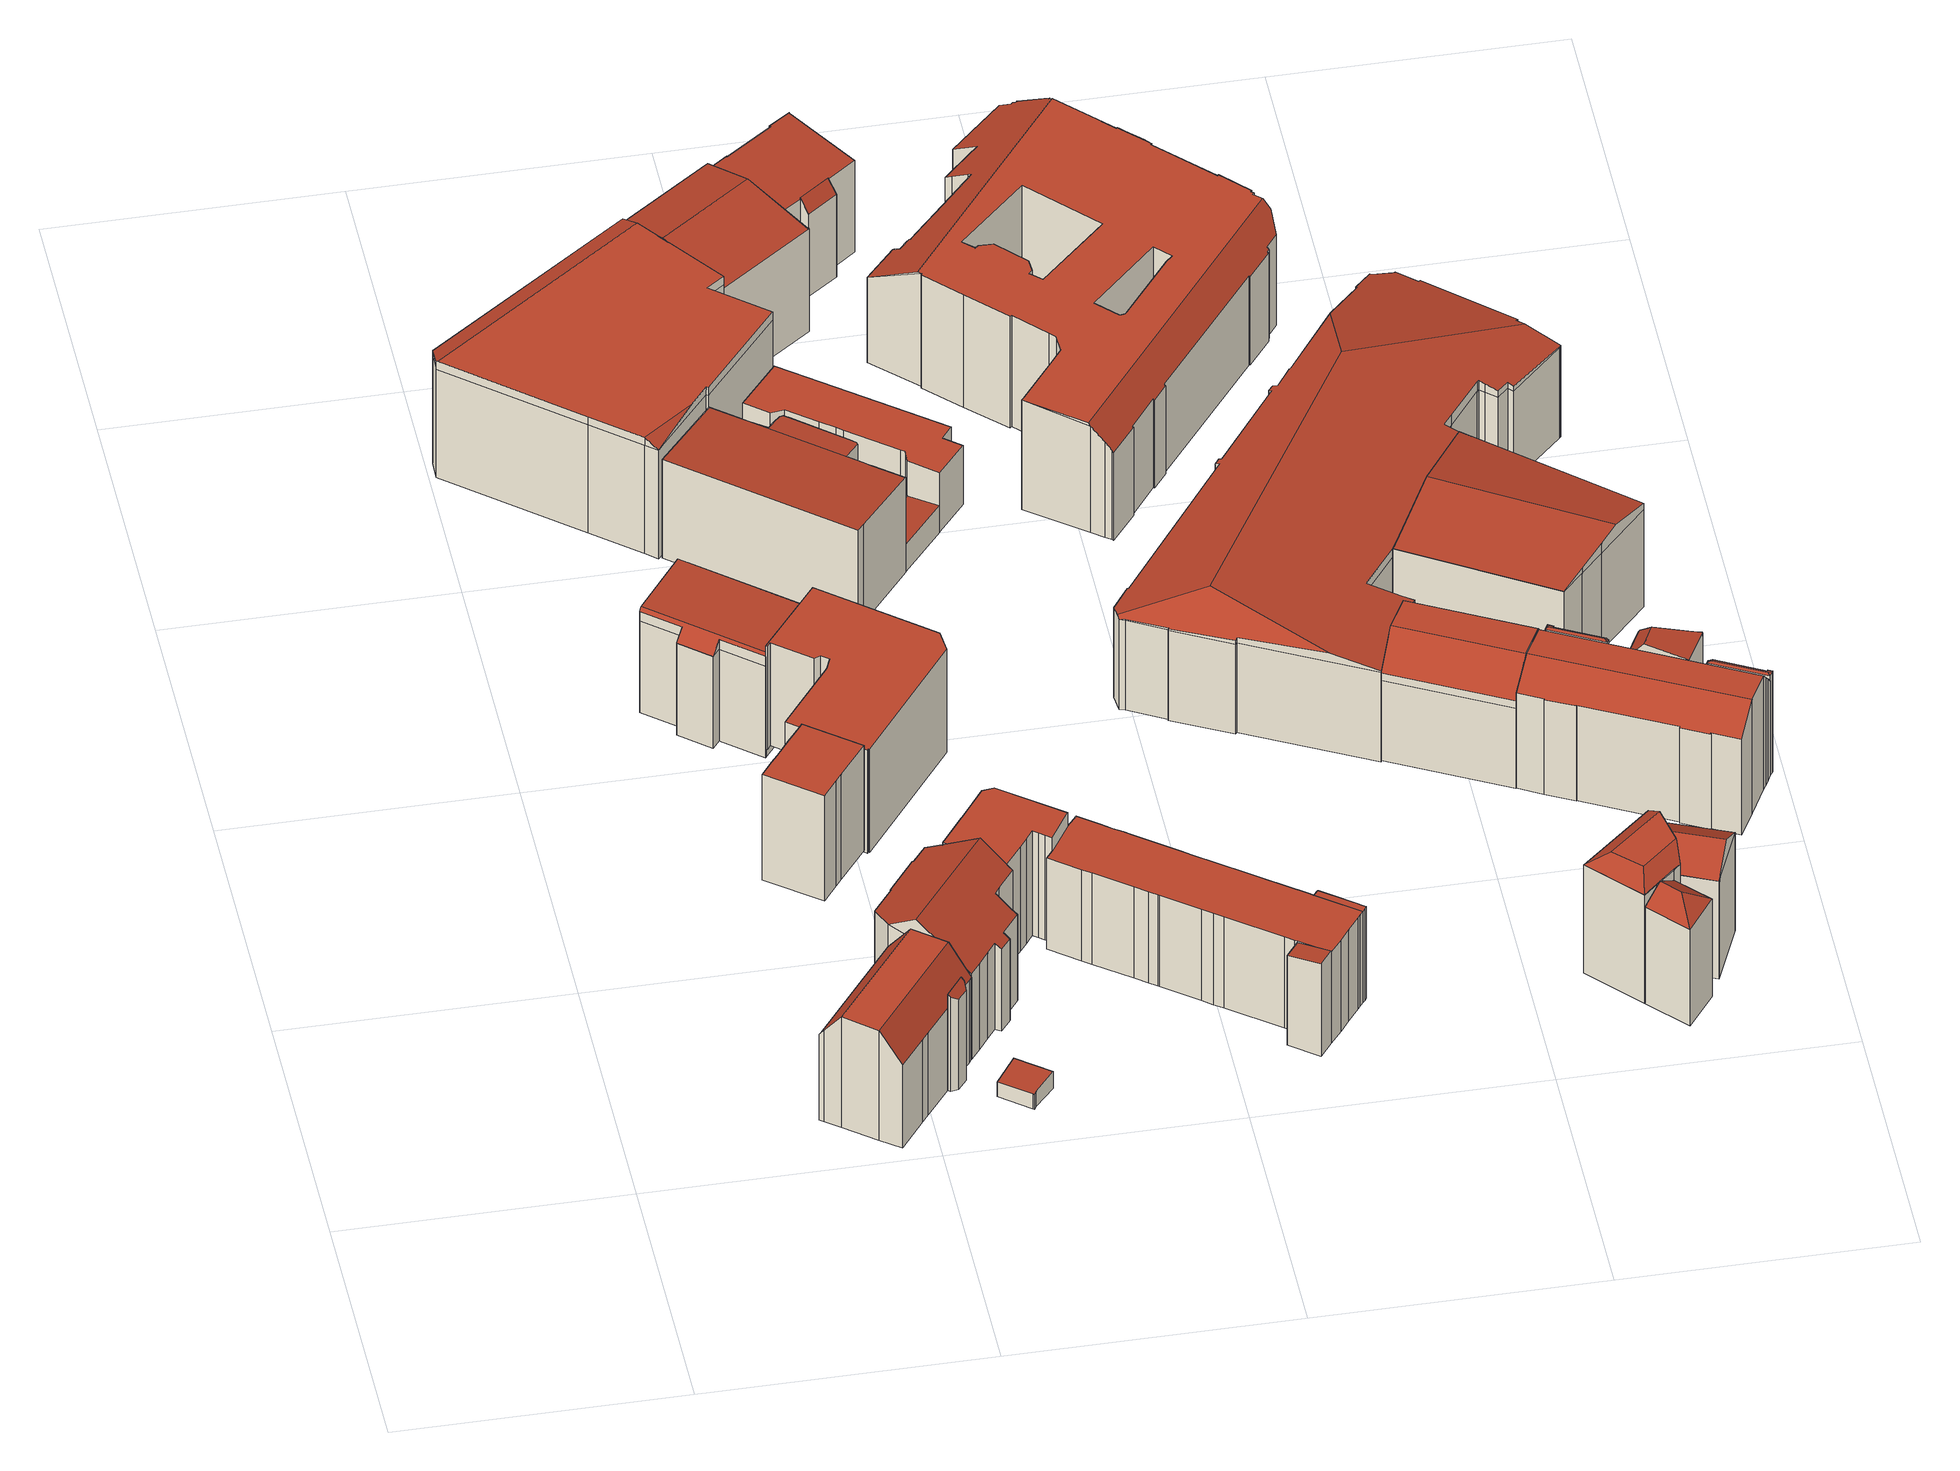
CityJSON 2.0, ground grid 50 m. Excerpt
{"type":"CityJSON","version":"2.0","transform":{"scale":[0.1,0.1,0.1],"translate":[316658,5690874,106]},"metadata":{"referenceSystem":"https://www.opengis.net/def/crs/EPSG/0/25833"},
"CityObjects":{
"building1":{"type":"Building","attributes":{"Gemeindeschluessel":14713000,"Geometrietyp2DReferenz":"3000","function":"31001_9998","roofType":"9999"},"children":["building1-1","building1-2"]},
"building1-1":{"type":"BuildingPart","attributes":{"Dachtyp_tdc":"tdcPolyFlatRoof","Dachneigung":42.14,"QualitaetDacherkennung":42,"Geometrietyp2DReferenz":"3000","roofType":"2100","measuredHeight":20.41},"parents":["building1"],"geometry":[{"type":"MultiSurface","lod":"2","boundaries":[[[0,1,2,3]],[[1,4,5,6,2]],[[7,8,9,10,11]],[[8,12,13,9]],[[12,0,3,13]],[[12,8,7,4,1,0]],[[3,2,6,10,9,13]],[[11,5,4,7]],[[11,10,6,5]]],"semantics":{"surfaces":[{"type":"WallSurface"},{"type":"RoofSurface"},{"type":"GroundSurface"},{"type":"ClosureSurface"}],"values":[0,0,0,0,0,1,2,0,3]}}]},
"building1-2":{"type":"BuildingPart","attributes":{"Dachtyp_tdc":"tdcCutGableRoof","Dachneigung":54.05,"QualitaetDacherkennung":69,"Geometrietyp2DReferenz":"3000","roofType":"9999","measuredHeight":23.35},"parents":["building1"],"geometry":[{"type":"MultiSurface","lod":"2","boundaries":[[[14,15,16,17]],[[15,18,19,16]],[[18,20,21,19]],[[20,22,23,21]],[[22,24,25,23]],[[24,26,27,25]],[[26,28,29,27]],[[28,30,31,29]],[[30,32,33,31]],[[32,34,35,33]],[[34,11,10,35]],[[5,36,37,6]],[[36,38,39,37]],[[38,40,41,39]],[[40,42,43,41]],[[42,44,45,43]],[[44,14,17,45]],[[24,22,20,18,15,14,44]],[[42,40,38,36,5,11,34,32,30,28,26]],[[44,42,26,24]],[[17,16,19,21,23,25,27,29,31,33,35,10,6,37,39,41,43,45]],[[6,10,11,5]]],"semantics":{"surfaces":[{"type":"WallSurface"},{"type":"RoofSurface"},{"type":"GroundSurface"},{"type":"ClosureSurface"}],"values":[0,0,0,0,0,0,0,0,0,0,0,0,0,0,0,0,0,1,1,1,2,3]}}]},
"building2":{"type":"Building","attributes":{"Dachtyp_tdc":"tdcPolyFlatRoof","Gemeindeschluessel":14713000,"Dachneigung":0,"QualitaetDacherkennung":63,"Geometrietyp2DReferenz":"3000","function":"31001_9998","roofType":"1000","measuredHeight":22.32},"geometry":[{"type":"MultiSurface","lod":"2","boundaries":[[[46,47,48,49]],[[47,50,51,48]],[[50,52,53,51]],[[52,54,55,53]],[[54,56,57,55]],[[56,58,59,57]],[[58,60,61,59]],[[60,62,63,61]],[[62,64,65,63]],[[64,46,49,65]],[[64,62,60,58,56,54,52,50,47,46]],[[49,48,51,53,55,57,59,61,63,65]]],"semantics":{"surfaces":[{"type":"WallSurface"},{"type":"RoofSurface"},{"type":"GroundSurface"}],"values":[0,0,0,0,0,0,0,0,0,0,1,2]}}]},
"building3":{"type":"Building","attributes":{"Dachtyp_tdc":"tdcFreeFormRoof","Gemeindeschluessel":14713000,"Dachneigung":37.03,"QualitaetDacherkennung":29,"Geometrietyp2DReferenz":"3000","function":"31001_9998","roofType":"5000","measuredHeight":25.69},"geometry":[{"type":"MultiSurface","lod":"2","boundaries":[[[66,67,68,69]],[[67,70,71,68]],[[70,72,73,71]],[[72,74,75,73]],[[74,76,77,75]],[[76,78,79,77]],[[78,80,81,79]],[[80,82,83,81]],[[82,84,85,83]],[[84,86,87,85]],[[86,88,89,87]],[[88,90,91,89]],[[90,92,93,91]],[[92,94,95,93]],[[94,96,97,95]],[[96,98,99,97]],[[98,100,29,99]],[[100,101,23,29]],[[101,102,103,23]],[[102,104,105,103]],[[104,66,69,105]],[[106,74,72,70,67,66,104,102,101,107]],[[82,80,78,76,106,107,100,98,96,94,92,90,88,86,84]],[[76,74,106]],[[101,100,107]],[[69,68,71,73,75,77,79,81,83,85,87,89,91,93,95,97,99,29,23,103,105]]],"semantics":{"surfaces":[{"type":"WallSurface"},{"type":"RoofSurface"},{"type":"GroundSurface"}],"values":[0,0,0,0,0,0,0,0,0,0,0,0,0,0,0,0,0,0,0,0,0,1,1,0,0,2]}}]},
"building4":{"type":"Building","attributes":{"Dachtyp_tdc":"tdcPolyFlatRoof","Gemeindeschluessel":14713000,"Dachneigung":4.88,"QualitaetDacherkennung":57,"Geometrietyp2DReferenz":"3000","function":"31001_9998","roofType":"2100","measuredHeight":3.6},"geometry":[{"type":"MultiSurface","lod":"2","boundaries":[[[108,109,110,111]],[[109,112,113,110]],[[112,114,115,113]],[[114,116,117,115]],[[116,118,119,117]],[[118,120,121,119]],[[120,108,111,121]],[[120,118,116,114,112,109,108]],[[111,110,113,115,117,119,121]]],"semantics":{"surfaces":[{"type":"WallSurface"},{"type":"RoofSurface"},{"type":"GroundSurface"}],"values":[0,0,0,0,0,0,0,1,2]}}]},
"building5":{"type":"Building","attributes":{"Dachtyp_tdc":"tdcFreeFormRoof","Gemeindeschluessel":14713000,"Dachneigung":2.48,"QualitaetDacherkennung":66,"Geometrietyp2DReferenz":"3000","function":"31001_9998","roofType":"5000","measuredHeight":22.59},"geometry":[{"type":"MultiSurface","lod":"2","boundaries":[[[122,123,124,125]],[[123,126,127,124]],[[126,128,129,127]],[[128,130,131,129]],[[130,132,133,131]],[[132,134,135,133]],[[134,136,137,135]],[[136,138,139,137]],[[138,140,141,139]],[[140,142,143,141]],[[142,144,145,143]],[[144,122,125,145]],[[132,130,146,147,148]],[[149,150,151,152,153,154,155,156,157]],[[147,154,153,148]],[[144,149,157,122]],[[122,157,156,123]],[[123,156,155,126]],[[126,155,154,147,146,128]],[[134,148,153,136]],[[136,153,152,138]],[[138,152,151,140]],[[140,151,150,142]],[[142,150,149,144]],[[132,148,134]],[[128,146,130]],[[125,124,127,129,131,133,135,137,139,141,143,145]]],"semantics":{"surfaces":[{"type":"WallSurface"},{"type":"RoofSurface"},{"type":"GroundSurface"}],"values":[0,0,0,0,0,0,0,0,0,0,0,0,1,1,1,0,0,0,0,0,0,0,0,0,0,0,2]}}]},
"building6":{"type":"Building","attributes":{"Dachtyp_tdc":"tdcFreeFormRoof","Gemeindeschluessel":14713000,"Dachneigung":0.136,"QualitaetDacherkennung":27,"Geometrietyp2DReferenz":"3000","function":"31001_9998","roofType":"5000","measuredHeight":24.67},"geometry":[{"type":"MultiSurface","lod":"2","boundaries":[[[158,159,160,161]],[[159,162,163,160]],[[162,164,165,163]],[[164,166,167,165]],[[166,168,169,167]],[[168,170,171,169]],[[170,172,173,171]],[[172,174,175,173]],[[174,176,177,175]],[[176,178,179,177]],[[178,180,181,179]],[[180,158,161,181]],[[182,183,184,185,186]],[[174,187,188]],[[189,186,185,190,188,187,191,192,193,194]],[[164,189,194,166]],[[166,194,193,168]],[[168,193,192,170]],[[170,192,191,172]],[[172,191,187,174]],[[176,188,190,178]],[[178,190,185,184,180]],[[162,186,189,164]],[[174,188,176]],[[159,182,186,162]],[[180,184,183,158]],[[158,183,182,159]],[[161,160,163,165,167,169,171,173,175,177,179,181]]],"semantics":{"surfaces":[{"type":"WallSurface"},{"type":"RoofSurface"},{"type":"GroundSurface"}],"values":[0,0,0,0,0,0,0,0,0,0,0,0,1,1,1,0,0,0,0,0,0,0,0,0,0,0,0,2]}}]},
"building7":{"type":"Building","attributes":{"Dachtyp_tdc":"tdcPolyFlatRoof","Gemeindeschluessel":14713000,"Dachneigung":0,"QualitaetDacherkennung":52,"Geometrietyp2DReferenz":"3000","function":"31001_9998","roofType":"1000","measuredHeight":21.81},"geometry":[{"type":"MultiSurface","lod":"2","boundaries":[[[195,196,197,198]],[[196,199,200,197]],[[199,201,202,200]],[[201,203,204,202]],[[203,205,206,204]],[[205,207,208,206]],[[207,209,210,208]],[[209,211,212,210]],[[211,213,214,212]],[[213,215,216,214]],[[215,217,218,216]],[[217,219,220,218]],[[219,221,222,220]],[[221,223,224,222]],[[223,225,226,224]],[[225,195,198,226]],[[225,223,221,219,217,215,213,211,209,207,205,203,201,199,196,195]],[[198,197,200,202,204,206,208,210,212,214,216,218,220,222,224,226]]],"semantics":{"surfaces":[{"type":"WallSurface"},{"type":"RoofSurface"},{"type":"GroundSurface"}],"values":[0,0,0,0,0,0,0,0,0,0,0,0,0,0,0,0,1,2]}}]},
"building8":{"type":"Building","attributes":{"Dachtyp_tdc":"tdcPolyFlatRoof","Gemeindeschluessel":14713000,"Dachneigung":0,"QualitaetDacherkennung":48,"Geometrietyp2DReferenz":"3000","function":"31001_9998","roofType":"1000","measuredHeight":22.15},"geometry":[{"type":"MultiSurface","lod":"2","boundaries":[[[227,228,229,230]],[[228,231,232,229]],[[231,233,234,232]],[[233,235,236,234]],[[235,237,238,236]],[[237,239,240,238]],[[239,241,242,240]],[[241,243,244,242]],[[243,245,246,244]],[[245,247,248,246]],[[247,249,250,248]],[[249,251,252,250]],[[251,253,254,252]],[[253,255,256,254]],[[255,257,258,256]],[[257,227,230,258]],[[257,255,253,251,249,247,245,243,241,239,237,235,233,231,228,227]],[[230,229,232,234,236,238,240,242,244,246,248,250,252,254,256,258]]],"semantics":{"surfaces":[{"type":"WallSurface"},{"type":"RoofSurface"},{"type":"GroundSurface"}],"values":[0,0,0,0,0,0,0,0,0,0,0,0,0,0,0,0,1,2]}}]},
"building9":{"type":"Building","attributes":{"Gemeindeschluessel":14713000,"Geometrietyp2DReferenz":"3000","function":"31001_9998","roofType":"9999"},"children":["building9-1","building9-2"]},
"building9-1":{"type":"BuildingPart","attributes":{"Dachtyp_tdc":"tdcPolyFlatRoof","Dachneigung":3.1,"QualitaetDacherkennung":63,"Geometrietyp2DReferenz":"3000","roofType":"2100","measuredHeight":20.91},"parents":["building9"],"geometry":[{"type":"MultiSurface","lod":"2","boundaries":[[[259,260,261,262]],[[260,263,264,261]],[[263,265,266,264]],[[265,267,268,266]],[[267,269,270,268]],[[269,271,272,270]],[[271,273,274,272]],[[273,275,276,274]],[[275,273,271,269,267,265,263,260,259,277]],[[278,262,261,264,266,268,270,272,274,276]],[[262,278,277,259]],[[278,276,275,277]]],"semantics":{"surfaces":[{"type":"WallSurface"},{"type":"RoofSurface"},{"type":"GroundSurface"},{"type":"ClosureSurface"}],"values":[0,0,0,0,0,0,0,0,1,2,3,3]}}]},
"building9-2":{"type":"BuildingPart","attributes":{"Dachtyp_tdc":"tdcPolyFlatRoof","Dachneigung":3.12,"QualitaetDacherkennung":54,"Geometrietyp2DReferenz":"3000","roofType":"2100","measuredHeight":20.06},"parents":["building9"],"geometry":[{"type":"MultiSurface","lod":"2","boundaries":[[[279,280,276,275]],[[279,281,282,280]],[[281,283,284,282]],[[283,285,286,284]],[[285,287,288,286]],[[287,289,290,288]],[[289,291,292,290]],[[291,293,294,292]],[[293,295,296,294]],[[295,297,298,296]],[[297,299,300,298]],[[299,259,262,300]],[[277,259,299,297,295,293,291,289,287,285,283,281,279,275]],[[276,280,282,284,286,288,290,292,294,296,298,300,262,300,278]],[[299,259,277]],[[278,300,299,277]],[[275,276,278,277]]],"semantics":{"surfaces":[{"type":"WallSurface"},{"type":"RoofSurface"},{"type":"GroundSurface"},{"type":"ClosureSurface"}],"values":[0,0,0,0,0,0,0,0,0,0,0,0,1,2,0,3,3]}}]},
"building10":{"type":"Building","attributes":{"Dachtyp_tdc":"tdcFreeFormRoof","Gemeindeschluessel":14713000,"Dachneigung":54.13,"QualitaetDacherkennung":9,"Geometrietyp2DReferenz":"3000","function":"31001_9998","roofType":"5000","measuredHeight":8.89},"geometry":[{"type":"MultiSurface","lod":"2","boundaries":[[[301,302,303,304]],[[302,305,306,303]],[[305,307,308,306]],[[307,309,310,308]],[[309,311,312,310]],[[311,301,304,312]],[[313,314,305,302]],[[309,307,314,313,301,311]],[[302,301,313]],[[307,305,314]],[[304,303,306,308,310,312]]],"semantics":{"surfaces":[{"type":"WallSurface"},{"type":"RoofSurface"},{"type":"GroundSurface"}],"values":[0,0,0,0,0,0,1,1,0,0,2]}}]},
"building11":{"type":"Building","attributes":{"Gemeindeschluessel":14713000,"Geometrietyp2DReferenz":"3000","function":"31001_9998","roofType":"9999"},"children":["building11-1","building11-2","building11-3"]},
"building11-1":{"type":"BuildingPart","attributes":{"Dachtyp_tdc":"tdcPolyFlatRoof","Dachneigung":10.73,"QualitaetDacherkennung":58,"Geometrietyp2DReferenz":"3000","roofType":"2100","measuredHeight":19.59},"parents":["building11"],"geometry":[{"type":"MultiSurface","lod":"2","boundaries":[[[315,316,317,318]],[[319,320,321,322]],[[319,323,324,320]],[[323,325,326,324]],[[325,327,328,326]],[[327,329,330,328]],[[329,331,332,330]],[[331,315,318,332]],[[331,329,327,325,323,319,322,316,315]],[[318,317,321,320,324,326,328,330,332]],[[322,321,317,316]]],"semantics":{"surfaces":[{"type":"WallSurface"},{"type":"RoofSurface"},{"type":"GroundSurface"},{"type":"ClosureSurface"}],"values":[0,0,0,0,0,0,0,0,1,2,3]}}]},
"building11-2":{"type":"BuildingPart","attributes":{"Dachtyp_tdc":"tdcPolyFlatRoof","Dachneigung":5.63,"QualitaetDacherkennung":50,"Geometrietyp2DReferenz":"3000","roofType":"2100","measuredHeight":19.63},"parents":["building11"],"geometry":[{"type":"MultiSurface","lod":"2","boundaries":[[[333,334,335,336]],[[334,337,338,335]],[[339,333,336,340,341]],[[339,342,337,334,333]],[[336,335,338,340]],[[341,342,339]],[[340,338,337,342,341]]],"semantics":{"surfaces":[{"type":"WallSurface"},{"type":"RoofSurface"},{"type":"GroundSurface"},{"type":"ClosureSurface"}],"values":[0,0,0,1,2,0,3]}}]},
"building11-3":{"type":"BuildingPart","attributes":{"Dachtyp_tdc":"tdcPolyFlatRoof","Dachneigung":0,"QualitaetDacherkennung":62,"Geometrietyp2DReferenz":"3000","roofType":"1000","measuredHeight":19.36},"parents":["building11"],"geometry":[{"type":"MultiSurface","lod":"2","boundaries":[[[316,343,344,317]],[[343,345,346,344]],[[345,347,348,346]],[[347,349,350,348]],[[349,341,340,350]],[[351,352,353,338,337]],[[352,354,355,353]],[[354,356,357,355]],[[356,358,359,357]],[[358,360,361,359]],[[360,362,363,361]],[[362,364,365,363]],[[364,366,367,365]],[[366,368,369,367]],[[368,370,371,369]],[[370,372,373,371]],[[372,374,375,373]],[[374,376,256,375]],[[376,377,254,256]],[[377,378,379,254]],[[378,380,381,379]],[[380,382,383,381]],[[382,384,385,383]],[[384,386,387,385]],[[386,388,389,387]],[[388,390,391,389]],[[390,392,393,391]],[[392,394,395,393]],[[394,396,397,395]],[[396,398,399,397]],[[398,400,401,399]],[[400,402,403,401]],[[402,322,321,403]],[[322,402,400,398,396,394,392,390,388,386,384,382,380,378,377,376,374,372,370,368,366,364,362,360,358,356,354,352,351,342,341,349,347,345,343,316]],[[317,344,346,348,350,340,338,353,355,357,359,361,363,365,367,369,371,373,375,256,254,379,381,383,385,387,389,391,393,395,397,399,401,403,321]],[[337,342,351]],[[338,340,341,342,337]],[[317,321,322,316]]],"semantics":{"surfaces":[{"type":"WallSurface"},{"type":"RoofSurface"},{"type":"GroundSurface"},{"type":"ClosureSurface"}],"values":[0,0,0,0,0,0,0,0,0,0,0,0,0,0,0,0,0,0,0,0,0,0,0,0,0,0,0,0,0,0,0,0,0,1,2,0,3,3]}}]},
"building12":{"type":"Building","attributes":{"Dachtyp_tdc":"tdcGableRoof","Gemeindeschluessel":14713000,"Dachneigung":12.35,"QualitaetDacherkennung":14,"Geometrietyp2DReferenz":"3000","function":"31001_9998","roofType":"3100","measuredHeight":24.62},"geometry":[{"type":"MultiSurface","lod":"2","boundaries":[[[404,405,406,407]],[[405,408,409,406]],[[408,410,411,409]],[[410,412,413,411]],[[412,414,415,413]],[[414,416,417,415]],[[416,418,419,417]],[[418,404,407,419]],[[414,412,410,408]],[[408,405,404,418,416,414]],[[407,406,409,411,413,415,417,419]]],"semantics":{"surfaces":[{"type":"WallSurface"},{"type":"RoofSurface"},{"type":"GroundSurface"}],"values":[0,0,0,0,0,0,0,0,1,1,2]}}]},
"building13":{"type":"Building","attributes":{"Dachtyp_tdc":"tdcPolyFlatRoof","Gemeindeschluessel":14713000,"Dachneigung":0,"QualitaetDacherkennung":69,"Geometrietyp2DReferenz":"3000","function":"31001_9998","roofType":"1000","measuredHeight":12.58},"geometry":[{"type":"MultiSurface","lod":"2","boundaries":[[[420,421,422,423]],[[421,424,425,422]],[[424,426,427,425]],[[426,428,429,427]],[[428,430,308,429]],[[430,431,306,308]],[[431,432,433,306]],[[432,434,435,433]],[[434,436,437,435]],[[436,438,439,437]],[[438,440,441,439]],[[440,442,443,441]],[[442,444,445,443]],[[444,446,447,445]],[[446,420,423,447]],[[446,444,442,440,438,436,434,432,431,430,428,426,424,421,420]],[[423,422,425,427,429,308,306,433,435,437,439,441,443,445,447]]],"semantics":{"surfaces":[{"type":"WallSurface"},{"type":"RoofSurface"},{"type":"GroundSurface"}],"values":[0,0,0,0,0,0,0,0,0,0,0,0,0,0,0,1,2]}}]},
"building14":{"type":"Building","attributes":{"Dachtyp_tdc":"tdcPolyFlatRoof","Gemeindeschluessel":14713000,"Dachneigung":3.62,"QualitaetDacherkennung":46,"Geometrietyp2DReferenz":"3000","function":"31001_9998","roofType":"2100","measuredHeight":5.64},"geometry":[{"type":"MultiSurface","lod":"2","boundaries":[[[448,449,450,451]],[[449,452,453,450]],[[452,454,455,453]],[[454,456,457,455]],[[456,458,459,457]],[[458,448,451,459]],[[458,456,454,452,449,448]],[[451,450,453,455,457,459]]],"semantics":{"surfaces":[{"type":"WallSurface"},{"type":"RoofSurface"},{"type":"GroundSurface"}],"values":[0,0,0,0,0,0,1,2]}}]},
"building15":{"type":"Building","attributes":{"Gemeindeschluessel":14713000,"Geometrietyp2DReferenz":"3000","function":"31001_9998","roofType":"9999"},"children":["building15-1","building15-2"]},
"building15-1":{"type":"BuildingPart","attributes":{"Dachtyp_tdc":"tdcPolyFlatRoof","Dachneigung":6.12,"QualitaetDacherkennung":60,"Geometrietyp2DReferenz":"3000","roofType":"2100","measuredHeight":20.96},"parents":["building15"],"geometry":[{"type":"MultiSurface","lod":"2","boundaries":[[[460,461,462,463]],[[461,464,465,462]],[[464,466,467,465]],[[466,468,469,467]],[[468,470,471,469]],[[470,472,473,471]],[[472,474,475,473]],[[474,476,477,475]],[[476,478,479,477]],[[478,480,481,479]],[[480,482,483,481]],[[480,478,476,474,472,470,468,466,464,461,460,482]],[[463,462,465,467,469,471,473,475,477,479,481,483]],[[463,483,482,460]]],"semantics":{"surfaces":[{"type":"WallSurface"},{"type":"RoofSurface"},{"type":"GroundSurface"},{"type":"ClosureSurface"}],"values":[0,0,0,0,0,0,0,0,0,0,0,1,2,3]}}]},
"building15-2":{"type":"BuildingPart","attributes":{"Dachtyp_tdc":"tdcPolyFlatRoof","Dachneigung":49.36,"QualitaetDacherkennung":32,"Geometrietyp2DReferenz":"3000","roofType":"2100","measuredHeight":19.81},"parents":["building15"],"geometry":[{"type":"MultiSurface","lod":"2","boundaries":[[[484,485,463,486]],[[485,460,463]],[[487,488,489,483,482]],[[488,484,486,489]],[[488,487,490,485,484]],[[486,463,483,489]],[[482,460,485,490]],[[482,483,463,460]],[[487,482,490]]],"semantics":{"surfaces":[{"type":"WallSurface"},{"type":"RoofSurface"},{"type":"GroundSurface"},{"type":"ClosureSurface"}],"values":[0,0,0,0,1,2,0,3,0]}}]},
"building16":{"type":"Building","attributes":{"name":"Hochschule für Musik und Theater Felix Mendelssohn Bartholdy Leipzig","Dachtyp_tdc":"tdcFreeFormRoof","Gemeindeschluessel":14713000,"Dachneigung":1.46,"QualitaetDacherkennung":9,"Geometrietyp2DReferenz":"3000","function":"31001_3023","roofType":"5000","measuredHeight":24.06},"geometry":[{"type":"MultiSurface","lod":"2","boundaries":[[[491,492,493,494]],[[492,495,496,493]],[[495,497,498,496]],[[497,499,500,498]],[[499,501,502,500]],[[501,503,504,502]],[[503,505,506,504]],[[505,507,508,506]],[[507,509,510,508]],[[509,511,512,510]],[[513,514,515,516]],[[514,517,518,515]],[[517,519,520,518]],[[519,521,522,520]],[[521,523,524,522]],[[523,525,526,524]],[[525,527,528,526]],[[527,529,530,528]],[[531,532,533,534]],[[532,535,536,533]],[[535,537,538,536]],[[537,539,540,538]],[[539,541,542,540]],[[541,531,534,542]],[[529,543,544,530]],[[543,513,516,544]],[[511,545,546,512]],[[545,547,548,546]],[[547,549,550,548]],[[549,551,552,550]],[[551,553,554,552]],[[553,555,556,554]],[[555,557,558,556]],[[557,559,560,558]],[[559,561,562,560]],[[561,563,564,562]],[[563,565,566,564]],[[565,567,568,566]],[[567,569,570,568]],[[569,571,572,570]],[[571,573,574,572]],[[573,575,576,574]],[[575,577,578,576]],[[577,579,580,578]],[[579,581,582,580]],[[581,583,584,582]],[[583,585,586,584]],[[585,587,588,586]],[[587,589,590,588]],[[589,591,592,590]],[[591,593,594,592]],[[593,595,596,594]],[[595,597,598,596]],[[597,599,600,598]],[[599,601,602,600]],[[601,603,604,602]],[[603,605,606,604]],[[605,607,608,606]],[[607,609,610,608]],[[609,611,612,610]],[[611,613,614,612]],[[613,615,616,614]],[[615,617,618,616]],[[617,619,620,618]],[[619,621,622,620]],[[621,623,624,622]],[[623,625,626,624]],[[625,627,628,626]],[[627,629,630,628]],[[629,631,632,630]],[[631,633,634,632]],[[633,635,636,634]],[[635,637,638,636]],[[637,639,640,638]],[[639,641,642,640]],[[641,643,644,642]],[[643,645,646,644]],[[645,647,648,646]],[[647,649,650,648]],[[649,651,652,650]],[[651,653,654,652]],[[653,655,656,654]],[[655,657,658,656]],[[657,659,660,658]],[[659,491,494,660]],[[589,587,585,583,581,579,577,575,573,571,569,567,565,563,561,559,557,555,553,551,549,547,545,661,662,593,591]],[[647,645,643,641,639,637,635,633,631,629,627,625,623,663,664,657,655,653,651,649]],[[664,663,621,619,617,615,613,611,609,607,605,603,601,599,597,595,662,661,511,509,507,505,503,501,499,497,495,492,491,659],[531,541,539,537,535,532],[513,543,529,527,525,523,521,519,517,514]],[[623,621,663]],[[595,593,662]],[[659,657,664]],[[545,511,661]],[[494,493,496,498,500,502,504,506,508,510,512,546,548,550,552,554,556,558,560,562,564,566,568,570,572,574,576,578,580,582,584,586,588,590,592,594,596,598,600,602,604,606,608,610,612,614,616,618,620,622,624,626,628,630,632,634,636,638,640,642,644,646,648,650,652,654,656,658,660],[534,533,536,538,540,542],[516,515,518,520,522,524,526,528,530,544]]],"semantics":{"surfaces":[{"type":"WallSurface"},{"type":"RoofSurface"},{"type":"GroundSurface"}],"values":[0,0,0,0,0,0,0,0,0,0,0,0,0,0,0,0,0,0,0,0,0,0,0,0,0,0,0,0,0,0,0,0,0,0,0,0,0,0,0,0,0,0,0,0,0,0,0,0,0,0,0,0,0,0,0,0,0,0,0,0,0,0,0,0,0,0,0,0,0,0,0,0,0,0,0,0,0,0,0,0,0,0,0,0,0,1,1,1,0,0,0,0,2]}}]},
"building17":{"type":"Building","attributes":{"Dachtyp_tdc":"tdcFreeFormRoof","Gemeindeschluessel":14713000,"Dachneigung":51.57,"QualitaetDacherkennung":40,"Geometrietyp2DReferenz":"3000","function":"31001_9998","roofType":"5000","measuredHeight":24.43},"geometry":[{"type":"MultiSurface","lod":"2","boundaries":[[[665,666,667,668]],[[666,669,670,667]],[[669,671,672,670]],[[671,673,674,672]],[[673,675,676,674]],[[675,677,678,676]],[[677,679,680,678]],[[679,681,682,680]],[[681,683,684,682]],[[683,685,686,684]],[[685,687,688,686]],[[687,689,690,688]],[[689,665,668,690]],[[691,692,693,694]],[[695,696,697,675,673,698,699,700,701,702,703,704,705]],[[703,691,694,704]],[[681,695,705,683]],[[683,705,704,694,693,685]],[[689,702,701,665]],[[687,692,691,703,702,689]],[[665,701,700,666]],[[666,700,699,669]],[[669,699,698,671]],[[671,698,673]],[[677,697,696,679]],[[675,697,677]],[[679,696,695,681]],[[685,693,692,687]],[[668,667,670,672,674,676,678,680,682,684,686,688,690]]],"semantics":{"surfaces":[{"type":"WallSurface"},{"type":"RoofSurface"},{"type":"GroundSurface"}],"values":[0,0,0,0,0,0,0,0,0,0,0,0,0,1,1,1,0,0,0,0,0,0,0,0,0,0,0,0,2]}}]},
"building18":{"type":"Building","attributes":{"name":"Schauspiel Leipzig","Dachtyp_tdc":"tdcFreeFormRoof","Gemeindeschluessel":14713000,"Dachneigung":10.12,"QualitaetDacherkennung":7,"Geometrietyp2DReferenz":"3000","function":"31001_3032","roofType":"5000","measuredHeight":24.83},"geometry":[{"type":"MultiSurface","lod":"2","boundaries":[[[706,707,708,709]],[[707,710,711,708]],[[710,712,713,711]],[[712,714,715,713]],[[714,716,717,715]],[[716,718,719,717]],[[718,720,721,719]],[[720,722,723,721]],[[722,724,725,723]],[[724,726,727,725]],[[726,728,729,727]],[[728,730,731,729]],[[730,732,733,731]],[[732,734,735,733]],[[734,736,737,735]],[[736,738,739,737]],[[738,740,741,739]],[[740,742,743,741]],[[742,744,745,743]],[[744,746,747,745]],[[746,748,749,747]],[[748,750,751,749]],[[750,752,753,751]],[[752,754,755,753]],[[754,756,757,755]],[[756,758,759,757]],[[758,760,761,759]],[[760,762,763,761]],[[762,764,765,763]],[[764,766,767,765]],[[766,768,769,767]],[[768,770,771,769]],[[770,772,773,771]],[[772,774,775,773]],[[774,776,777,775]],[[776,778,779,777]],[[778,780,781,779]],[[780,782,783,781]],[[782,784,785,783]],[[784,786,787,785]],[[786,788,789,787]],[[788,790,791,789]],[[790,792,793,791]],[[792,794,795,793]],[[794,796,797,795]],[[796,798,799,797]],[[798,800,801,799]],[[800,706,709,801]],[[802,734,803,804,805,806,807,808,809]],[[810,811,812,813,814,815,816,817,818,819,820,821,822]],[[823,824,825,826,827,828,829,830,819,818,809,808,831,832,833,834,835,836,837,838,839,840,841]],[[817,842,843,844,845,846,847,848,849,850,851,852,853,736,802,809,818]],[[738,853,852,740]],[[736,853,738]],[[740,852,851,742]],[[742,851,850,744]],[[744,850,849,746]],[[746,849,848,748]],[[748,848,847,750]],[[750,847,846,752]],[[752,846,845,754]],[[754,845,844,756]],[[756,844,843,758]],[[758,843,842,760]],[[760,842,817,816,762]],[[798,841,840,800]],[[796,823,841,798]],[[800,840,839,706]],[[706,839,838,707]],[[707,838,837,710]],[[710,837,836,712]],[[712,836,835,714]],[[714,835,834,716]],[[716,834,833,718]],[[718,833,832,720]],[[720,832,831,722]],[[722,831,808,807,724]],[[782,830,829,784]],[[780,820,819,830,782]],[[784,829,828,786]],[[786,828,827,788]],[[788,827,826,790]],[[790,826,825,792]],[[792,825,824,794]],[[794,824,823,796]],[[776,822,821,778]],[[774,810,822,776]],[[778,821,820,780]],[[762,816,815,764]],[[764,815,814,766]],[[766,814,813,768]],[[768,813,812,770]],[[770,812,811,772]],[[772,811,810,774]],[[724,807,806,726]],[[726,806,805,728]],[[728,805,804,730]],[[730,804,803,732]],[[732,803,734]],[[734,802,736]],[[709,708,711,713,715,717,719,721,723,725,727,729,731,733,735,737,739,741,743,745,747,749,751,753,755,757,759,761,763,765,767,769,771,773,775,777,779,781,783,785,787,789,791,793,795,797,799,801]]],"semantics":{"surfaces":[{"type":"WallSurface"},{"type":"RoofSurface"},{"type":"GroundSurface"}],"values":[0,0,0,0,0,0,0,0,0,0,0,0,0,0,0,0,0,0,0,0,0,0,0,0,0,0,0,0,0,0,0,0,0,0,0,0,0,0,0,0,0,0,0,0,0,0,0,0,1,1,1,1,0,0,0,0,0,0,0,0,0,0,0,0,0,0,0,0,0,0,0,0,0,0,0,0,0,0,0,0,0,0,0,0,0,0,0,0,0,0,0,0,0,0,0,0,0,0,0,0,2]}}]},
"building19":{"type":"Building","attributes":{"Gemeindeschluessel":14713000,"Geometrietyp2DReferenz":"3000","function":"31001_9998","roofType":"9999"},"children":["building19-1","building19-2","building19-3"]},
"building19-1":{"type":"BuildingPart","attributes":{"Dachtyp_tdc":"tdcCutTentRoof","Dachneigung":1.71,"QualitaetDacherkennung":56,"Geometrietyp2DReferenz":"3000","roofType":"9999","measuredHeight":25.19},"parents":["building19"],"geometry":[{"type":"MultiSurface","lod":"2","boundaries":[[[854,855,856,857,858]],[[855,859,860,861,862,856]],[[863,864,865,866,867,868,869]],[[870,871,872,873,874]],[[855,870,874,875]],[[859,855,875,876]],[[872,877,878,859,876,873]],[[876,875,874,873]],[[863,872,871,864]],[[864,871,870,854,879,880]],[[854,870,855]],[[866,857,856,862,867]],[[858,879,854]],[[880,865,864]],[[858,857,866,865]],[[858,865,880,879]],[[869,881,863]],[[882,860,859]],[[868,867,862,861]],[[868,861,860,882,881,869]],[[863,881,877,872]],[[882,859,878]],[[881,882,878,877]]],"semantics":{"surfaces":[{"type":"WallSurface"},{"type":"RoofSurface"},{"type":"GroundSurface"},{"type":"ClosureSurface"}],"values":[0,0,0,1,1,1,1,1,0,0,0,2,0,0,3,3,0,0,3,3,0,0,3]}}]},
"building19-2":{"type":"BuildingPart","attributes":{"Dachtyp_tdc":"tdcGableRoof","Dachneigung":31.71,"QualitaetDacherkennung":47,"Geometrietyp2DReferenz":"3000","roofType":"3100","measuredHeight":24.61},"parents":["building19"],"geometry":[{"type":"MultiSurface","lod":"2","boundaries":[[[861,883,884,862]],[[883,885,886,884]],[[885,887,888,886]],[[887,868,867,888]],[[887,889,890,891,877,881,869]],[[860,882,878,891,890,892]],[[883,892,890,889,885]],[[861,860,892,883]],[[887,869,868]],[[885,889,887]],[[867,862,884,886,888]],[[862,867,868,861]],[[877,891,878]],[[868,869,881,882,860,861]],[[881,877,878,882]]],"semantics":{"surfaces":[{"type":"WallSurface"},{"type":"RoofSurface"},{"type":"GroundSurface"},{"type":"ClosureSurface"}],"values":[0,0,0,0,1,1,0,0,0,0,2,3,0,3,3]}}]},
"building19-3":{"type":"BuildingPart","attributes":{"Dachtyp_tdc":"tdcHipAndGableRoof","Dachneigung":34.48,"QualitaetDacherkennung":49,"Geometrietyp2DReferenz":"3000","roofType":"5000","measuredHeight":23.2},"parents":["building19"],"geometry":[{"type":"MultiSurface","lod":"2","boundaries":[[[865,893,894,866]],[[893,895,896,894]],[[895,858,857,896]],[[895,893,897]],[[893,865,880,898,897]],[[858,895,897,898,879]],[[866,894,896,857]],[[866,857,858,865]],[[898,880,879]],[[879,880,865,858]]],"semantics":{"surfaces":[{"type":"WallSurface"},{"type":"RoofSurface"},{"type":"GroundSurface"},{"type":"ClosureSurface"}],"values":[0,0,0,1,1,1,2,3,0,3]}}]},
"building20":{"type":"Building","attributes":{"Gemeindeschluessel":14713000,"Geometrietyp2DReferenz":"3000","function":"31001_9998","roofType":"9999"},"children":["building20-1","building20-2","building20-3","building20-4"]},
"building20-1":{"type":"BuildingPart","attributes":{"Dachtyp_tdc":"tdcFreeFormRoof","Dachneigung":10.68,"QualitaetDacherkennung":31,"Geometrietyp2DReferenz":"3000","roofType":"5000","measuredHeight":22.37},"parents":["building20"],"geometry":[{"type":"MultiSurface","lod":"2","boundaries":[[[899,900,901,902]],[[900,903,904,901]],[[903,905,906,904]],[[907,908,903,900,909]],[[907,909,899,910,911,912]],[[913,905,908,907,912]],[[900,899,909]],[[905,903,908]],[[914,902,901,904,906,915,916]],[[899,902,914,910]],[[915,906,905,913,917,918]],[[917,916,915,918]],[[919,917,913]],[[910,914,916,917,919]],[[912,911,919,913]],[[911,910,919]]],"semantics":{"surfaces":[{"type":"WallSurface"},{"type":"RoofSurface"},{"type":"GroundSurface"},{"type":"ClosureSurface"}],"values":[0,0,0,1,1,1,0,0,2,0,0,3,0,3,0,3]}}]},
"building20-2":{"type":"BuildingPart","attributes":{"Dachtyp_tdc":"tdcFreeFormRoof","Dachneigung":17.68,"QualitaetDacherkennung":18,"Geometrietyp2DReferenz":"3000","roofType":"5000","measuredHeight":21.29},"parents":["building20"],"geometry":[{"type":"MultiSurface","lod":"2","boundaries":[[[920,921,922,923]],[[921,924,925,922]],[[924,926,927,925]],[[926,928,929,927]],[[928,930,931,932,929]],[[933,934,935,936,937]],[[934,920,923,935]],[[930,928,938]],[[928,926,939,938]],[[926,924,921,920,934,940,939]],[[934,933,940]],[[933,930,938,939,940]],[[923,922,925,927,929,932,936,935]],[[937,931,930,933]],[[937,936,932,931]]],"semantics":{"surfaces":[{"type":"WallSurface"},{"type":"RoofSurface"},{"type":"GroundSurface"},{"type":"ClosureSurface"}],"values":[0,0,0,0,0,0,0,1,1,1,1,1,2,0,3]}}]},
"building20-3":{"type":"BuildingPart","attributes":{"Dachtyp_tdc":"tdcFreeFormRoof","Dachneigung":17.21,"QualitaetDacherkennung":15,"Geometrietyp2DReferenz":"3000","roofType":"5000","measuredHeight":21.31},"parents":["building20"],"geometry":[{"type":"MultiSurface","lod":"2","boundaries":[[[941,942,943,944]],[[942,945,946,943]],[[945,947,948,946]],[[947,949,950,948]],[[949,951,952,953,950]],[[954,955,956,957,958]],[[955,941,944,956]],[[951,949,959]],[[949,947,945,942,941,960,959]],[[941,955,961,960]],[[955,954,961]],[[954,951,959,960,961]],[[944,943,946,948,950,953,957,956]],[[958,952,951,954]],[[958,957,953,952]]],"semantics":{"surfaces":[{"type":"WallSurface"},{"type":"RoofSurface"},{"type":"GroundSurface"},{"type":"ClosureSurface"}],"values":[0,0,0,0,0,0,0,1,1,1,1,1,2,0,3]}}]},
"building20-4":{"type":"BuildingPart","attributes":{"Dachtyp_tdc":"tdcCutGableRoof","Dachneigung":34.99,"QualitaetDacherkennung":49,"Geometrietyp2DReferenz":"3000","roofType":"9999","measuredHeight":24.1},"parents":["building20"],"geometry":[{"type":"MultiSurface","lod":"2","boundaries":[[[931,962,914,932]],[[962,910,914]],[[917,918,915,916]],[[918,958,957,915]],[[952,963,964,953]],[[963,965,966,964]],[[965,967,968,966]],[[967,969,970,968]],[[969,971,972,970]],[[971,973,974,972]],[[973,975,976,974]],[[975,977,978,976]],[[977,979,980,978]],[[979,981,982,980]],[[981,983,984,982]],[[983,985,986,984]],[[985,987,988,986]],[[987,989,990,988]],[[989,991,992,990]],[[991,993,994,992]],[[993,937,936,994]],[[967,965,963,952,958,918,917,919,911,962,931,937,993]],[[991,989,987,985,983,981,979,977,975,973,971,969]],[[993,991,969,967]],[[936,932,914,916,915,957,953,964,966,968,970,972,974,976,978,980,982,984,986,988,990,992,994]],[[932,936,937,931]],[[911,910,962]],[[916,914,910,919,917]],[[919,910,911]],[[953,957,958,952]]],"semantics":{"surfaces":[{"type":"WallSurface"},{"type":"RoofSurface"},{"type":"GroundSurface"},{"type":"ClosureSurface"}],"values":[0,0,0,0,0,0,0,0,0,0,0,0,0,0,0,0,0,0,0,0,0,1,1,1,2,3,0,3,3,3]}}]},
"building21":{"type":"Building","attributes":{"name":"Schauspiel Leipzig","Dachtyp_tdc":"tdcFreeFormRoof","Gemeindeschluessel":14713000,"Dachneigung":10.41,"QualitaetDacherkennung":17,"Geometrietyp2DReferenz":"3000","function":"31001_3032","roofType":"5000","measuredHeight":23.55},"geometry":[{"type":"MultiSurface","lod":"2","boundaries":[[[837,995,996,997]],[[995,998,999,996]],[[998,1000,1001,999]],[[1000,1002,1003,1001]],[[1002,1004,1005,1003]],[[1004,1006,1007,1005]],[[1006,837,997,1007]],[[1008,1009,1010,1011,1012,1013,1014]],[[998,1011,1010,1015]],[[998,1015,1000]],[[1000,1015,1010,1009,1002]],[[1006,1014,1013,837]],[[1004,1008,1014,1006]],[[837,1013,1012,995]],[[995,1012,1011,998]],[[1002,1009,1008,1004]],[[997,996,999,1001,1003,1005,1007]]],"semantics":{"surfaces":[{"type":"WallSurface"},{"type":"RoofSurface"},{"type":"GroundSurface"}],"values":[0,0,0,0,0,0,0,1,1,0,0,0,0,0,0,0,2]}}]},
"building22":{"type":"Building","attributes":{"Dachtyp_tdc":"tdcPolyFlatRoof","Gemeindeschluessel":14713000,"Dachneigung":0,"QualitaetDacherkennung":65,"Geometrietyp2DReferenz":"3000","function":"31001_9998","roofType":"1000","measuredHeight":5.23},"geometry":[{"type":"MultiSurface","lod":"2","boundaries":[[[1016,1017,922,925]],[[1017,1018,923,922]],[[1018,1019,1020,923]],[[1019,1021,1022,1020]],[[1021,1023,1024,1022]],[[1023,1025,929,1024]],[[1025,1026,927,929]],[[1026,1016,925,927]],[[1026,1025,1023,1021,1019,1018,1017,1016]],[[925,922,923,1020,1022,1024,929,927]]],"semantics":{"surfaces":[{"type":"WallSurface"},{"type":"RoofSurface"},{"type":"GroundSurface"}],"values":[0,0,0,0,0,0,0,0,1,2]}}]},
"building23":{"type":"Building","attributes":{"Dachtyp_tdc":"tdcPolyFlatRoof","Gemeindeschluessel":14713000,"Dachneigung":0,"QualitaetDacherkennung":47,"Geometrietyp2DReferenz":"3000","function":"31001_9998","roofType":"1000","measuredHeight":4.35},"geometry":[{"type":"MultiSurface","lod":"2","boundaries":[[[1027,1028,1029,1030]],[[1028,1031,1032,1029]],[[1031,1033,1034,1032]],[[1033,1035,1036,1034]],[[1035,1037,1038,1036]],[[1037,1039,1040,1038]],[[1039,1041,1042,1040]],[[1041,1027,1030,1042]],[[1041,1039,1037,1035,1033,1031,1028,1027]],[[1030,1029,1032,1034,1036,1038,1040,1042]]],"semantics":{"surfaces":[{"type":"WallSurface"},{"type":"RoofSurface"},{"type":"GroundSurface"}],"values":[0,0,0,0,0,0,0,0,1,2]}}]}
},
"vertices":[
[550,127,223],[536,125,231],[536,125,32],[550,127,32],[532,128,236],[532,128,206],[532,128,32],[561,166,236],[565,162,231],[565,162,32],[561,166,32],[561,166,206],[566,147,222],[566,147,32],
[323,91,224],[316,96,213],[316,96,32],[323,91,32],[318,98,213],[318,98,32],[319,99,213],[319,99,32],[465,288,212],[465,288,32],[497,263,266],[497,263,32],[551,222,264],[551,222,32],[584,196,206],[584,196,32],[582,194,206],[582,194,32],[579,189,206],[579,189,32],[560,166,206],[560,166,32],[490,75,206],[490,75,32],[478,60,206],[478,60,32],[435,4,206],[435,4,32],[401,29,264],[401,29,32],[348,71,266],[348,71,32],
[425,622,254],[336,692,254],[336,692,31],[425,622,31],[356,718,254],[356,718,31],[369,734,254],[369,734,31],[392,764,254],[392,764,31],[416,794,254],[416,794,31],[422,802,254],[422,802,31],[510,732,254],[510,732,31],[461,669,254],[461,669,31],[450,655,254],[450,655,31],
[491,406,228],[539,469,227],[539,469,32],[491,406,32],[541,467,229],[541,467,32],[564,496,229],[564,496,32],[590,475,249],[590,475,32],[681,404,252],[681,404,32],[689,398,244],[689,398,32],[660,360,244],[660,360,32],[652,348,244],[652,348,32],[672,332,224],[672,332,32],[683,324,214],[683,324,32],[653,285,214],[653,285,32],[662,278,205],[662,278,32],[644,255,205],[644,255,32],[634,261,214],[634,261,32],[619,241,214],[619,241,32],[601,218,213],[601,218,32],[584,196,213],[465,288,259],[457,359,229],[457,359,32],[492,404,229],[492,404,32],[643,434,289],[505,257,289],
[607,99,63],[639,141,67],[639,141,32],[607,99,32],[643,146,68],[643,146,32],[699,102,68],[699,102,32],[664,64,63],[664,64,32],[660,57,63],[660,57,32],[658,59,63],[658,59,32],
[285,1107,202],[225,1157,202],[225,1157,8],[285,1107,8],[227,1161,202],[227,1161,8],[326,1283,202],[326,1283,8],[327,1284,202],[327,1284,8],[503,1137,202],[503,1137,8],[483,1111,202],[483,1111,8],[405,1014,202],[405,1014,8],[402,1010,202],[402,1010,8],[337,1065,202],[337,1065,8],[324,1049,202],[324,1049,8],[273,1092,202],[273,1092,8],[326,1283,203],[306,1259,234],[483,1111,234],[273,1092,203],[324,1049,203],[337,1065,223],[402,1010,223],[405,1014,228],[228,1162,228],[227,1161,226],[225,1157,222],[285,1107,223],
[10,1804,251],[369,2065,251],[369,2065,22],[10,1804,22],[388,2040,251],[388,2040,22],[500,1886,251],[500,1886,22],[469,1863,251],[469,1863,22],[561,1786,251],[561,1786,22],[426,1624,251],[426,1624,22],[422,1626,251],[422,1626,22],[322,1506,251],[322,1506,22],[302,1523,251],[302,1523,22],[223,1589,251],[223,1589,22],[9,1768,251],[9,1768,22],[369,2065,260],[10,1804,260],[9,1768,268],[11,1766,269],[388,2040,269],[391,1588,268],[302,1523,268],[500,1886,269],[223,1589,268],[422,1626,268],[426,1624,268],[561,1786,268],[469,1863,269],
[517,731,246],[515,728,246],[515,728,28],[517,731,28],[510,732,246],[510,732,28],[422,802,246],[422,802,28],[398,821,246],[398,821,28],[488,937,246],[488,937,28],[497,959,246],[497,959,28],[484,969,246],[484,969,28],[473,965,246],[473,965,28],[411,1016,246],[411,1016,28],[405,1008,246],[405,1008,28],[402,1010,246],[402,1010,28],[503,1137,246],[503,1137,28],[682,989,246],[682,989,28],[686,947,246],[686,947,28],[519,729,246],[519,729,28],
[744,469,254],[736,475,254],[736,475,33],[744,469,33],[723,458,254],[723,458,33],[710,441,254],[710,441,33],[681,404,254],[681,404,33],[590,475,254],[590,475,33],[591,477,254],[591,477,33],[593,479,254],[593,479,33],[630,528,254],[630,528,33],[631,529,254],[631,529,33],[645,548,254],[645,548,33],[675,588,254],[675,588,33],[696,591,254],[696,591,33],[800,509,254],[800,509,33],[764,453,254],[764,453,33],[754,461,254],[754,461,33],
[651,1439,226],[658,1433,226],[658,1433,25],[651,1439,25],[704,1396,226],[704,1396,25],[615,1288,233],[615,1288,25],[603,1274,234],[603,1274,25],[327,1503,234],[327,1503,25],[427,1624,226],[427,1624,25],[466,1592,226],[466,1592,25],[481,1580,226],[481,1580,25],[480,1580,226],[480,1580,25],
[511,1557,226],[511,1557,25],[522,1570,225],[522,1570,25],[534,1583,224],[534,1583,25],[540,1584,224],[540,1584,25],[549,1577,224],[549,1577,25],[610,1526,224],[610,1526,25],[633,1507,224],[633,1507,25],[643,1498,224],[643,1498,25],[644,1492,224],[644,1492,25],[621,1464,226],[621,1464,25],[642,1447,226],[642,1447,25],
[466,1592,80],[427,1624,111],[427,1624,27],[466,1592,27],[497,1708,111],[497,1708,27],[536,1676,80],[536,1676,27],[533,1673,80],[533,1673,27],[520,1657,80],[520,1657,27],[446,1609,116],[516,1693,116],
[1229,218,227],[1226,215,226],[1226,215,33],[1229,218,33],[1164,277,228],[1164,277,33],[1156,269,33],[1156,269,226],[1165,276,228],[1165,276,33],[1182,263,228],[1182,263,33],[1220,234,228],[1220,234,33],[1228,227,228],[1228,227,33],[1233,224,228],[1233,224,33],
[1135,97,229],[1087,135,223],[1087,135,33],[1135,97,33],[1109,163,223],[1109,163,33],[1157,126,229],[1157,126,33],[1157,126,226],[1135,143,226],
[1220,207,226],[1220,207,33],[1215,201,226],[1215,201,33],[1195,175,226],[1195,175,33],[1178,152,226],[1178,152,33],[1109,163,226],[1105,166,226],[1105,166,33],[1091,177,226],[1091,177,33],[1005,243,226],[1005,243,33],[990,254,226],[990,254,33],[973,268,226],[973,268,33],[913,314,226],[913,314,33],[911,316,226],[911,316,33],[897,326,226],[897,326,33],[877,342,226],[877,342,33],[817,388,226],[817,388,33],[802,399,226],[802,399,33],[752,438,226],[752,438,33],[764,453,226],[800,509,226],[818,530,226],[818,530,33],[852,504,226],[852,504,33],[860,497,226],[860,497,33],[869,490,226],[869,490,33],[885,479,226],[885,479,33],[897,469,226],[897,469,33],[950,428,226],[950,428,33],[967,415,226],[967,415,33],[983,402,226],[983,402,33],[1059,344,226],[1059,344,33],[1076,331,226],[1076,331,33],[1087,322,226],[1087,322,33],[1146,277,226],[1146,277,33],
[662,2004,243],[500,1886,243],[500,1886,26],[662,2004,26],[421,1993,272],[421,1993,26],[369,2065,252],[369,2065,26],[530,2182,252],[530,2182,26],[582,2110,272],[582,2110,26],[660,2004,244],[660,2004,26],[661,2005,244],[661,2005,26],
[724,1548,152],[644,1612,152],[644,1612,27],[724,1548,27],[633,1621,152],[633,1621,27],[609,1640,152],[609,1640,27],[560,1679,152],[560,1679,27],[536,1676,152],[497,1708,152],[564,1788,152],[564,1788,27],[587,1770,152],[587,1770,27],[815,1588,152],[815,1588,27],[796,1564,152],[796,1564,27],[825,1540,152],[825,1540,27],[776,1481,152],[776,1481,27],[730,1519,152],[730,1519,27],[731,1543,152],[731,1543,27],
[658,1433,79],[662,1437,79],[662,1437,26],[658,1433,26],[675,1453,79],[675,1453,26],[730,1519,79],[730,1519,26],[776,1481,83],[776,1481,26],[704,1396,83],[704,1396,26],
[666,2104,220],[617,2069,220],[617,2069,26],[666,2104,26],[531,2185,235],[531,2185,26],[531,2187,235],[531,2187,26],[567,2213,235],[567,2213,26],[568,2212,235],[568,2212,26],[650,2271,235],[650,2271,26],[648,2273,235],[648,2273,26],[685,2299,235],[685,2299,26],[686,2297,235],[686,2297,26],[770,2181,220],[770,2181,26],[719,2143,220],[719,2143,26],
[677,2088,200],[666,2104,223],[677,2088,26],[719,2143,223],[730,2127,200],[730,2127,26],[719,2143,224],
[918,1513,260],[952,1557,260],[952,1557,27],[918,1513,27],[976,1588,260],[976,1588,27],[999,1618,260],[999,1618,27],[998,1651,260],[998,1651,27],[988,1660,261],[988,1660,27],[937,1713,263],[937,1713,27],[934,1710,263],[934,1710,27],[870,1774,265],[870,1774,27],[812,1833,267],[812,1833,27],[814,1836,267],[814,1836,27],[891,1901,266],[910,1883,266],[910,1883,27],[891,1901,27],[916,1888,266],[916,1888,27],[941,1888,265],[941,1888,27],[989,1839,263],[989,1839,27],[990,1815,263],[990,1815,27],[984,1808,263],[984,1808,27],[1003,1791,262],[1003,1791,27],[1122,1907,262],[1122,1907,27],[1192,1839,259],[1073,1721,260],[1073,1721,27],[1192,1839,27],[1108,1686,259],[1108,1686,27],[1118,1688,259],[1118,1688,27],[1206,1801,259],[1206,1801,27],[1218,1813,258],[1218,1813,27],[1012,2019,266],[1012,2019,27],[739,1911,207],[739,1911,27],[791,1964,213],[791,1964,27],[793,1962,215],[793,1962,27],[801,1954,222],[801,1954,27],[814,1967,223],[814,1967,27],[819,1972,223],[819,1972,27],[821,1970,225],[821,1970,27],[849,1998,228],[849,1998,27],[855,2004,229],[855,2004,27],[869,2017,231],[869,2017,27],[943,2091,239],[943,2091,27],[939,2095,236],[939,2095,27],[917,2117,217],[917,2117,27],[907,2127,208],[907,2127,27],[957,2170,216],[957,2170,27],[965,2176,217],[965,2176,27],[970,2181,218],[970,2181,27],[936,2214,189],[936,2214,27],[1026,2288,205],[1026,2288,27],[1042,2272,219],[1042,2272,27],[1045,2274,220],[1045,2274,27],[1050,2269,224],[1050,2269,27],[1051,2271,224],[1051,2271,27],[1096,2225,263],[1096,2225,27],[1094,2223,263],[1094,2223,27],[1187,2131,264],[1187,2131,27],[1189,2132,264],[1189,2132,27],[1191,2130,264],[1191,2130,27],[1199,2122,264],[1199,2122,27],[1226,2096,263],[1226,2096,27],[1234,2088,262],[1234,2088,27],[1236,2086,262],[1236,2086,27],[1234,2084,262],[1234,2084,27],[1326,1992,259],[1326,1992,27],[1328,1994,259],[1328,1994,27],[1373,1948,257],[1373,1948,27],[1371,1946,257],[1371,1946,27],[1376,1942,257],[1376,1942,27],[1373,1939,257],[1373,1939,27],[1398,1915,242],[1398,1915,27],[1400,1877,219],[1400,1877,27],[1380,1851,219],[1380,1851,27],[1383,1848,215],[1383,1848,27],[1379,1843,216],[1379,1843,27],[1381,1841,213],[1381,1841,27],[1341,1790,213],[1341,1790,27],[1339,1791,215],[1339,1791,27],[1156,1555,215],[1156,1555,27],[1158,1553,213],[1158,1553,27],[1134,1522,213],[1134,1522,27],[1132,1524,215],[1132,1524,27],[1087,1464,215],[1087,1464,27],[1089,1463,213],[1089,1463,27],[1046,1408,213],[1046,1408,27],[1044,1411,216],[1044,1411,27],[1034,1418,228],[1034,1418,27],[1013,1434,252],[1013,1434,27],[915,1510,260],[915,1510,27],[808,1841,267],[1099,2218,267],[1387,1926,257],[1010,1437,257],
[1451,928,202],[1490,907,202],[1490,907,32],[1451,928,32],[1494,914,202],[1494,914,32],[1497,920,202],[1497,920,32],[1597,867,202],[1597,867,32],[1599,866,202],[1599,866,32],[1592,853,202],[1592,853,32],[1600,849,202],[1600,849,32],[1635,830,202],[1635,830,32],[1642,827,202],[1642,827,32],[1565,685,202],[1565,685,32],[1365,793,202],[1365,793,32],[1441,934,202],[1441,934,32],[1389,837,277],[1365,793,218],[1565,685,218],[1589,729,277],[1635,830,220],[1600,849,220],[1592,853,220],[1497,920,203],[1494,914,212],[1490,907,222],[1451,928,222],[1441,934,222],[1421,897,274],[1621,789,274],[1642,827,220],
[1594,1329,219],[1443,1076,219],[1443,1076,29],[1594,1329,29],[1436,1066,219],[1436,1066,29],[1378,990,219],[1378,990,29],[1430,961,219],[1430,961,29],[1450,951,219],[1450,951,29],[1444,940,219],[1444,940,29],[1441,934,219],[1441,934,29],[1365,793,219],[1365,793,29],[1151,907,219],[1151,907,29],[1149,904,219],[1149,904,29],[1049,957,219],[1049,957,29],[1050,959,219],[1050,959,29],[987,994,219],[987,994,29],[977,998,219],[977,998,29],[974,1029,219],[974,1029,29],[1003,1069,219],[1003,1069,29],[1005,1067,219],[1005,1067,29],[1202,1323,219],[1202,1323,29],[1196,1328,219],[1196,1328,29],[1204,1338,219],[1204,1338,29],[1208,1335,219],[1208,1335,29],[1316,1475,219],[1316,1475,29],[1312,1479,219],[1312,1479,29],[1320,1488,219],[1320,1488,29],[1327,1483,219],[1327,1483,29],[1353,1518,219],[1353,1518,29],[1355,1518,219],[1355,1518,29],[1500,1708,219],[1500,1708,29],[1498,1710,219],[1498,1710,29],[1528,1749,219],[1528,1749,29],[1530,1747,219],[1530,1747,29],[1568,1749,219],[1568,1749,29],[1570,1751,219],[1570,1751,29],[1602,1718,219],[1602,1718,29],[1605,1721,219],[1605,1721,29],[1738,1586,219],[1738,1586,29],[1735,1583,219],[1735,1583,29],[1796,1522,219],[1796,1522,29],[1794,1520,219],[1794,1520,29],[1702,1430,219],[1702,1430,29],[1694,1439,219],[1694,1439,29],[1675,1420,219],[1675,1420,29],[1657,1436,219],[1657,1436,29],[1648,1444,219],[1648,1444,29],[1645,1440,219],[1645,1440,29],[1588,1365,219],[1588,1365,29],[1573,1346,219],[1573,1346,29],[976,1005,224],[987,994,221],[1050,959,223],[1049,957,222],[1149,904,227],[1151,907,230],[1288,834,238],[1123,986,277],[1602,1718,223],[1570,1751,220],[1568,1749,221],[1530,1747,225],[1528,1749,225],[1498,1710,235],[1500,1708,235],[1441,1632,255],[1437,1511,277],[1747,1571,235],[1735,1583,234],[1738,1586,233],[1605,1721,222],[1645,1440,239],[1648,1444,239],[1657,1436,237],[1675,1420,232],[1694,1439,231],[1702,1430,229],[1794,1520,223],[1796,1522,223],[1365,793,222],[1441,934,224],[1444,940,224],[1450,951,224],[1430,961,228],[1378,990,238],[1436,1066,237],[1443,1076,236],[1594,1329,236],[1573,1346,241],[1588,1365,241],[1355,1518,248],[1353,1518,248],[1327,1483,246],[1320,1488,243],[1312,1479,242],[1316,1475,244],[1208,1335,236],[1204,1338,234],[1196,1328,233],[1202,1323,236],[1005,1067,222],[1003,1069,221],
[1670,132,259],[1587,223,259],[1587,223,30],[1670,132,30],[1670,132,234],[1714,335,259],[1714,335,239],[1714,335,237],[1714,335,30],[1739,194,259],[1728,184,259],[1728,184,237],[1728,184,30],[1739,194,30],[1739,194,237],[1739,194,238],[1670,132,260],[1728,184,261],[1739,194,261],[1740,233,282],[1676,176,282],[1632,222,280],[1727,306,280],[1732,235,260],[1721,295,260],[1696,156,259],[1704,162,259],[1732,232,259],[1721,296,259],
[1845,280,237],[1845,280,30],[1800,173,237],[1800,173,30],[1798,168,237],[1798,168,30],[1800,173,240],[1821,223,276],[1727,263,276],[1845,280,238],
[1779,128,237],[1779,128,30],[1731,64,234],[1731,64,30],[1729,126,262],[1700,159,262],
[1789,815,217],[1794,816,218],[1794,816,33],[1789,815,33],[1884,768,242],[1884,768,33],[1884,764,242],[1884,764,33],[1804,778,257],[1884,767,242],[1792,816,220],[1757,755,218],[1768,749,233],[1784,740,257],[1851,704,242],[1757,755,33],[1852,704,33],[1851,704,33],[1851,704,233],[1852,704,233],[1817,723,233],
[1644,831,243],[1653,826,243],[1653,826,33],[1644,831,33],[1651,822,244],[1651,822,33],[1730,780,244],[1730,780,33],[1733,774,244],[1733,774,33],[1730,769,244],[1730,769,233],[1730,769,33],[1638,819,244],[1642,827,244],[1642,827,33],[1638,819,33],[1638,819,233],[1728,775,245],[1727,777,246],[1643,821,246],
[1888,696,244],[1968,652,244],[1968,652,33],[1888,696,33],[1970,656,243],[1970,656,33],[1977,652,243],[1977,652,33],[1976,648,244],[1976,648,33],[1971,640,244],[1971,640,233],[1971,640,33],[1877,690,244],[1880,695,244],[1880,695,33],[1877,690,33],[1877,690,233],[1969,646,246],[1887,691,246],[1882,691,245],
[1757,755,233],[1965,628,248],[1965,628,33],[1960,618,260],[1960,618,33],[1954,609,273],[1954,609,33],[1925,554,274],[1925,554,33],[1899,505,235],[1899,505,33],[1853,530,235],[1853,530,33],[1853,528,234],[1853,528,33],[1807,553,234],[1807,553,33],[1807,555,235],[1807,555,33],[1654,637,235],[1654,637,33],[1654,636,234],[1654,636,33],[1606,661,234],[1606,661,33],[1606,662,235],[1606,662,33],[1565,685,235],[1565,685,33],[1591,733,274],[1591,733,33],[1621,788,273],[1621,788,33],
[1443,1076,237],[1443,1076,31],[1436,1066,31],[1594,1329,237],[1594,1329,31],[1849,1085,237],[1849,1085,31],[1763,993,237],[1763,993,31],[1723,950,237],[1723,950,31],[1686,911,237],[1686,911,31],[1723,950,248],[1763,993,258],[1793,1025,266],[1516,1197,266],[1443,1076,240],[1436,1066,238],[1686,911,238],[1849,1085,251],
[1651,822,86],[1653,826,86],[1644,831,86],[1686,911,86],[1686,911,33],[1723,950,86],[1723,950,33],[1804,918,86],[1804,918,33],[1733,774,86],[1730,780,86],
[1758,1307,75],[1721,1270,75],[1721,1270,31],[1758,1307,31],[1718,1267,75],[1718,1267,31],[1657,1329,75],[1657,1329,31],[1657,1386,75],[1657,1386,31],[1678,1407,75],[1678,1407,31],[1765,1320,75],[1765,1320,31],[1755,1310,75],[1755,1310,31]
]}
